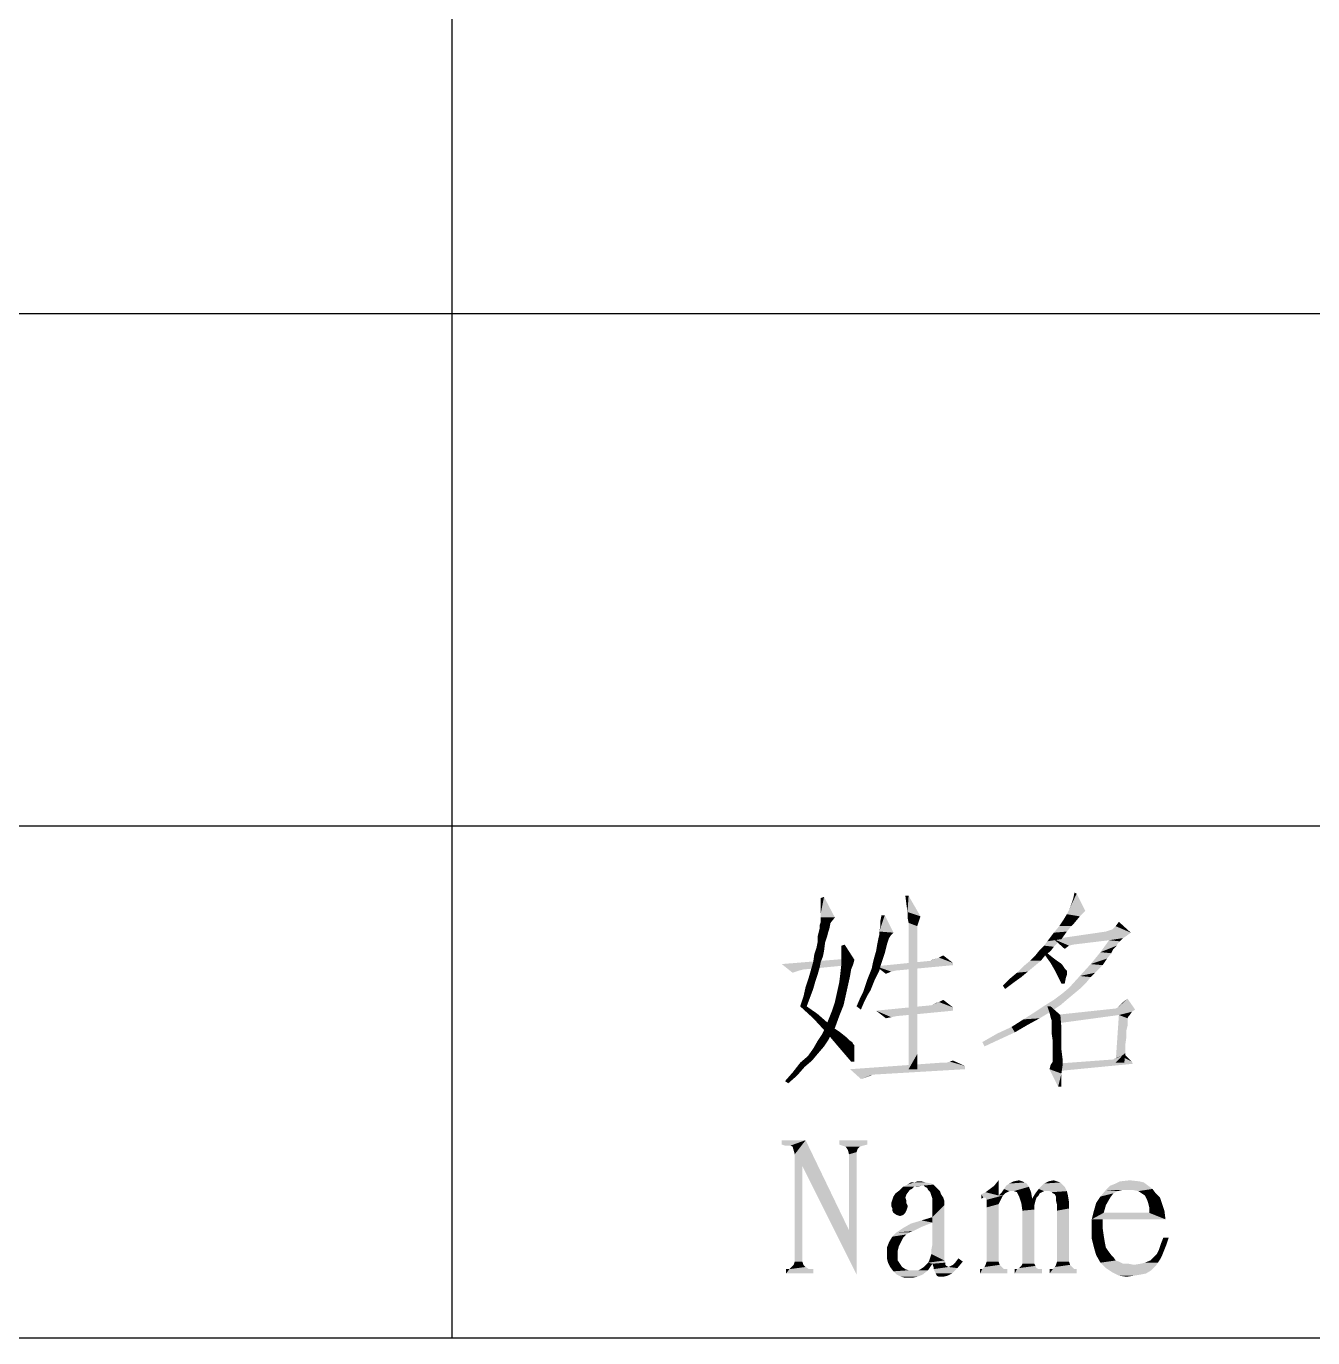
# Model space of a CAD drawing. Header units: millimetres. Extents: x 336 to 634, y 189 to 399.
# Drawn here: x 594.73 to 612.31, y 229.18 to 247.11 of the extents above; entities that cross this region are included whole.
import ezdxf

# ---------------------------------------------------------------- set-up
doc = ezdxf.new("R2010")
doc.units = ezdxf.units.MM

msp = doc.modelspace()

# ---------------------------------------------------------------- linework, layer by layer
at = {"color": 7, "linetype": 'Continuous'}
for p, q in [((600.54993, 229.17685), (600.54993, 255.17685)), ((448.54993, 243.17685), (628.54993, 243.17685)), ((448.54993, 236.17685), (628.54993, 236.17685)), ((448.54993, 229.17685), (628.54993, 229.17685))]:
    msp.add_line(p, q, dxfattribs=at)
for points in [[(606.78657, 235.21839), (606.75694, 235.09987), (606.74212, 235.21839)], [(606.77175, 234.99616), (606.75694, 235.09987), (606.78657, 235.21839)], [(606.77175, 234.99616), (606.78657, 235.21839), (606.94953, 234.93691)], [(608.97916, 235.02579), (609.00879, 235.09987), (609.08286, 235.24802)], [(608.97916, 235.02579), (609.08286, 235.24802), (609.20138, 235.01098)], [(609.00879, 235.09987), (609.03842, 235.18876), (609.08286, 235.24802)], [(609.08286, 235.24802), (609.03842, 235.18876), (609.05323, 235.26283)], [(605.58657, 235.11468), (605.58657, 235.18876), (605.63101, 235.20357)], [(605.58657, 235.04061), (605.58657, 235.11468), (605.63101, 235.20357)], [(605.58657, 234.98135), (605.58657, 235.04061), (605.63101, 235.20357)], [(605.58657, 234.93691), (605.58657, 234.98135), (605.63101, 235.20357)], [(605.58657, 234.92209), (605.58657, 234.93691), (605.63101, 235.20357)], [(605.58657, 234.92209), (605.63101, 235.20357), (605.77916, 234.92209)], [(605.7199, 234.84802), (605.57175, 234.81839), (605.58657, 234.86283)], [(605.77916, 234.92209), (605.58657, 234.89246), (605.58657, 234.92209)], [(605.58657, 234.86283), (605.58657, 234.89246), (605.77916, 234.92209)], [(605.58657, 234.86283), (605.77916, 234.92209), (605.7199, 234.84802)], [(606.38657, 234.7295), (606.40138, 234.80357), (606.46064, 234.95172)], [(606.38657, 234.7295), (606.46064, 234.95172), (606.57916, 234.71468)], [(606.46064, 234.95172), (606.40138, 234.87765), (606.4162, 234.95172)], [(606.40138, 234.80357), (606.40138, 234.87765), (606.46064, 234.95172)], [(606.94953, 234.93691), (606.77175, 234.92209), (606.77175, 234.99616)], [(606.77175, 234.92209), (606.94953, 234.93691), (606.93471, 234.89246)], [(606.93471, 234.89246), (606.78657, 234.84802), (606.77175, 234.92209)], [(606.78657, 234.84802), (606.93471, 234.89246), (606.9199, 234.84802)], [(609.05323, 234.84802), (608.84583, 234.80357), (608.90509, 234.89246)], [(609.12731, 234.93691), (608.90509, 234.89246), (608.94953, 234.96654)], [(608.90509, 234.89246), (609.12731, 234.93691), (609.05323, 234.84802)], [(609.20138, 235.01098), (608.94953, 234.96654), (608.97916, 235.02579)], [(608.94953, 234.96654), (609.20138, 235.01098), (609.12731, 234.93691)], [(609.6162, 234.80357), (609.66064, 234.86283), (609.8236, 234.71468)], [(605.67546, 234.67024), (605.54212, 234.65542), (605.55694, 234.71468)], [(605.70509, 234.77394), (605.69027, 234.7295), (605.55694, 234.71468)], [(605.70509, 234.77394), (605.55694, 234.71468), (605.57175, 234.77394)], [(605.55694, 234.71468), (605.69027, 234.7295), (605.67546, 234.67024)], [(605.57175, 234.77394), (605.57175, 234.81839), (605.7199, 234.84802)], [(605.57175, 234.77394), (605.7199, 234.84802), (605.70509, 234.77394)], [(606.54953, 234.68505), (606.5199, 234.64061), (606.37175, 234.6258)], [(606.54953, 234.68505), (606.37175, 234.6258), (606.38657, 234.68505)], [(606.57916, 234.71468), (606.38657, 234.68505), (606.38657, 234.7295)], [(606.38657, 234.68505), (606.57916, 234.71468), (606.54953, 234.68505)], [(606.78657, 234.84802), (606.9199, 234.84802), (606.90509, 234.80357)], [(606.90509, 234.80357), (606.78657, 232.84802), (606.78657, 234.84802)], [(606.90509, 234.80357), (606.90509, 234.77394), (606.78657, 232.84802)], [(606.90509, 234.77394), (606.90509, 234.75913), (606.78657, 232.84802)], [(606.90509, 234.75913), (606.90509, 234.7295), (606.78657, 232.84802)], [(606.90509, 234.7295), (606.90509, 234.68505), (606.78657, 232.84802)], [(606.90509, 234.68505), (606.90509, 234.6258), (606.78657, 232.84802)], [(608.87546, 234.6258), (608.68286, 234.59616), (608.77175, 234.71468)], [(609.00879, 234.80357), (608.94953, 234.7295), (608.77175, 234.71468)], [(609.00879, 234.80357), (608.77175, 234.71468), (608.84583, 234.80357)], [(609.8236, 234.71468), (608.77175, 234.6258), (609.48286, 234.7295)], [(608.77175, 234.71468), (608.94953, 234.7295), (608.87546, 234.6258)], [(609.8236, 234.71468), (609.76434, 234.67024), (608.77175, 234.6258)], [(608.84583, 234.80357), (609.05323, 234.84802), (609.00879, 234.80357)], [(609.8236, 234.71468), (609.48286, 234.7295), (609.52731, 234.74431)], [(609.8236, 234.71468), (609.52731, 234.74431), (609.57175, 234.75913)], [(609.8236, 234.71468), (609.57175, 234.75913), (609.6162, 234.80357)], [(605.63101, 234.46283), (605.49768, 234.41839), (605.52731, 234.50728)], [(605.64583, 234.58135), (605.52731, 234.50728), (605.54212, 234.58135)], [(605.52731, 234.50728), (605.64583, 234.58135), (605.63101, 234.46283)], [(605.54212, 234.58135), (605.54212, 234.65542), (605.67546, 234.67024)], [(605.54212, 234.58135), (605.67546, 234.67024), (605.64583, 234.58135)], [(605.86805, 234.40357), (605.86805, 234.53691), (605.91249, 234.55172)], [(605.86805, 234.40357), (605.91249, 234.55172), (606.04583, 234.34431)], [(606.49027, 234.55172), (606.47546, 234.49246), (606.34212, 234.46283)], [(606.49027, 234.55172), (606.34212, 234.46283), (606.35694, 234.55172)], [(606.50509, 234.59616), (606.35694, 234.55172), (606.37175, 234.6258)], [(606.35694, 234.55172), (606.50509, 234.59616), (606.49027, 234.55172)], [(606.37175, 234.6258), (606.5199, 234.64061), (606.50509, 234.59616)], [(606.90509, 234.6258), (606.90509, 234.55172), (606.78657, 232.84802)], [(606.90509, 234.55172), (606.90509, 234.47765), (606.78657, 232.84802)], [(608.77175, 234.52209), (608.57916, 234.47765), (608.63842, 234.53691)], [(608.57916, 234.47765), (608.77175, 234.52209), (608.72731, 234.46283)], [(608.63842, 234.53691), (608.68286, 234.59616), (608.87546, 234.6258)], [(608.63842, 234.53691), (608.87546, 234.6258), (608.77175, 234.52209)], [(609.76434, 234.67024), (609.7199, 234.64061), (608.77175, 234.6258)], [(609.52731, 234.61098), (608.77175, 234.6258), (609.7199, 234.64061)], [(608.77175, 234.6258), (609.52731, 234.61098), (609.03842, 234.55172)], [(608.77175, 234.6258), (609.03842, 234.55172), (608.97916, 234.53691)], [(608.97916, 234.53691), (608.9199, 234.49246), (608.77175, 234.6258)], [(609.67546, 234.59616), (609.40879, 234.44802), (609.52731, 234.61098)], [(609.67546, 234.59616), (609.64583, 234.56654), (609.40879, 234.44802)], [(609.64583, 234.56654), (609.63101, 234.53691), (609.40879, 234.44802)], [(609.63101, 234.53691), (609.58657, 234.49246), (609.40879, 234.44802)], [(609.52731, 234.61098), (609.7199, 234.64061), (609.67546, 234.59616)], [(605.05323, 234.28505), (605.95694, 234.35913), (605.95694, 234.27024)], [(605.6162, 234.38876), (605.48286, 234.31468), (605.49768, 234.41839)], [(605.48286, 234.31468), (605.6162, 234.38876), (605.58657, 234.31468)], [(605.49768, 234.41839), (605.63101, 234.46283), (605.6162, 234.38876)], [(606.04583, 234.34431), (605.86805, 234.28505), (605.86805, 234.40357)], [(605.86805, 234.28505), (606.04583, 234.34431), (606.03101, 234.28505)], [(606.43101, 234.34431), (606.29768, 234.29987), (606.31249, 234.35913)], [(606.29768, 234.29987), (606.43101, 234.34431), (606.40138, 234.25542)], [(606.46064, 234.4332), (606.31249, 234.35913), (606.34212, 234.46283)], [(606.31249, 234.35913), (606.46064, 234.4332), (606.43101, 234.34431)], [(606.34212, 234.46283), (606.47546, 234.49246), (606.46064, 234.4332)], [(607.39397, 234.29987), (606.34212, 234.25542), (607.08286, 234.3295)], [(606.90509, 234.47765), (606.90509, 234.37394), (606.78657, 232.84802)], [(606.90509, 234.37394), (606.90509, 234.25542), (606.78657, 232.84802)], [(607.08286, 234.3295), (607.15694, 234.35913), (607.20138, 234.37394)], [(607.39397, 234.29987), (607.08286, 234.3295), (607.20138, 234.37394)], [(607.08286, 234.3295), (607.11249, 234.34431), (607.15694, 234.35913)], [(607.20138, 234.37394), (607.26064, 234.40357), (607.39397, 234.29987)], [(608.59397, 234.3295), (608.35694, 234.25542), (608.44583, 234.3295)], [(608.35694, 234.25542), (608.59397, 234.3295), (608.50509, 234.25542)], [(608.65323, 234.40357), (608.44583, 234.3295), (608.5199, 234.40357)], [(608.44583, 234.3295), (608.65323, 234.40357), (608.59397, 234.3295)], [(608.72731, 234.46283), (608.5199, 234.40357), (608.57916, 234.47765)], [(608.5199, 234.40357), (608.72731, 234.46283), (608.65323, 234.40357)], [(608.65323, 234.40357), (608.68286, 234.4332), (608.75694, 234.37394)], [(608.75694, 234.37394), (608.72731, 234.29987), (608.65323, 234.40357)], [(608.75694, 234.37394), (608.8162, 234.3295), (608.72731, 234.29987)], [(608.72731, 234.29987), (608.8162, 234.3295), (608.86064, 234.29987)], [(609.55694, 234.4332), (609.27546, 234.28505), (609.40879, 234.44802)], [(609.55694, 234.4332), (609.49768, 234.35913), (609.27546, 234.28505)], [(609.49768, 234.35913), (609.46805, 234.31468), (609.27546, 234.28505)], [(609.40879, 234.44802), (609.58657, 234.49246), (609.55694, 234.4332)], [(605.05323, 234.28505), (605.95694, 234.27024), (605.34953, 234.21098)], [(605.05323, 234.28505), (605.34953, 234.21098), (605.29027, 234.19616)], [(605.29027, 234.19616), (605.20138, 234.16654), (605.05323, 234.28505)], [(605.54212, 234.13691), (605.4236, 234.10728), (605.45323, 234.21098)], [(605.58657, 234.31468), (605.57175, 234.24061), (605.45323, 234.21098)], [(605.58657, 234.31468), (605.45323, 234.21098), (605.48286, 234.31468)], [(605.45323, 234.21098), (605.57175, 234.24061), (605.54212, 234.13691)], [(605.98657, 234.12209), (605.83842, 234.0332), (605.85323, 234.15172)], [(606.03101, 234.28505), (606.00138, 234.21098), (605.85323, 234.15172)], [(606.03101, 234.28505), (605.85323, 234.15172), (605.86805, 234.28505)], [(605.85323, 234.15172), (606.00138, 234.21098), (605.98657, 234.12209)], [(606.35694, 234.13691), (606.2236, 234.07765), (606.25323, 234.15172)], [(606.38657, 234.19616), (606.25323, 234.15172), (606.28286, 234.22579)], [(606.25323, 234.15172), (606.38657, 234.19616), (606.35694, 234.13691)], [(606.40138, 234.25542), (606.28286, 234.22579), (606.29768, 234.29987)], [(606.28286, 234.22579), (606.40138, 234.25542), (606.38657, 234.19616)], [(607.39397, 234.29987), (607.39397, 234.27024), (606.34212, 234.25542)], [(606.34212, 234.25542), (607.39397, 234.27024), (606.60879, 234.19616)], [(606.34212, 234.25542), (606.60879, 234.19616), (606.54953, 234.18135)], [(606.54953, 234.18135), (606.47546, 234.15172), (606.34212, 234.25542)], [(606.90509, 234.25542), (606.90509, 234.13691), (606.78657, 232.84802)], [(608.32731, 234.10728), (608.17916, 234.09246), (608.26805, 234.16653)], [(608.50509, 234.25542), (608.4162, 234.18135), (608.26805, 234.16653)], [(608.50509, 234.25542), (608.26805, 234.16653), (608.35694, 234.25542)], [(608.26805, 234.16653), (608.4162, 234.18135), (608.32731, 234.10728)], [(608.86064, 234.29987), (608.78657, 234.19616), (608.72731, 234.29987)], [(608.86064, 234.29987), (608.89027, 234.27024), (608.78657, 234.19616)], [(608.89027, 234.27024), (608.9199, 234.2258), (608.78657, 234.19616)], [(608.78657, 234.19616), (608.9199, 234.2258), (608.94953, 234.19616)], [(608.94953, 234.19616), (608.83101, 234.10728), (608.78657, 234.19616)], [(608.94953, 234.19616), (608.94953, 234.18135), (608.83101, 234.10728)], [(608.94953, 234.18135), (608.94953, 234.13691), (608.83101, 234.10728)], [(609.43842, 234.27024), (609.12731, 234.12209), (609.27546, 234.28505)], [(609.43842, 234.27024), (609.39397, 234.2258), (609.12731, 234.12209)], [(609.39397, 234.2258), (609.33471, 234.16653), (609.12731, 234.12209)], [(609.12731, 234.12209), (609.33471, 234.16653), (609.27546, 234.10728)], [(609.27546, 234.28505), (609.46805, 234.31468), (609.43842, 234.27024)], [(605.48286, 233.94431), (605.34953, 233.84061), (605.37916, 233.97394)], [(605.51249, 234.04802), (605.37916, 233.97394), (605.4236, 234.10728)], [(605.37916, 233.97394), (605.51249, 234.04802), (605.48286, 233.94431)], [(605.4236, 234.10728), (605.54212, 234.13691), (605.51249, 234.04802)], [(605.95694, 233.98876), (605.80879, 233.89987), (605.83842, 234.0332)], [(605.80879, 233.89987), (605.95694, 233.98876), (605.92731, 233.85543)], [(605.83842, 234.0332), (605.98657, 234.12209), (605.95694, 233.98876)], [(606.26805, 233.9295), (606.16434, 233.89987), (606.19397, 233.98876)], [(606.32731, 234.07765), (606.29768, 234.00357), (606.19397, 233.98876)], [(606.32731, 234.07765), (606.19397, 233.98876), (606.2236, 234.07765)], [(606.19397, 233.98876), (606.29768, 234.00357), (606.26805, 233.9295)], [(606.2236, 234.07765), (606.35694, 234.13691), (606.32731, 234.07765)], [(606.90509, 234.13691), (606.90509, 233.98876), (606.78657, 232.84802)], [(606.90509, 233.98876), (606.90509, 233.82579), (606.78657, 232.84802)], [(608.2236, 234.0332), (608.07546, 233.98876), (608.17916, 234.09246)], [(608.07546, 233.98876), (608.2236, 234.0332), (608.10509, 233.94431)], [(608.17916, 234.09246), (608.32731, 234.10728), (608.2236, 234.0332)], [(608.83101, 234.10728), (608.94953, 234.13691), (608.93471, 234.09246)], [(608.93471, 234.09246), (608.87546, 234.01839), (608.83101, 234.10728)], [(608.87546, 234.01839), (608.93471, 234.09246), (608.9199, 234.01839)], [(609.27546, 234.10728), (608.97916, 233.95913), (609.12731, 234.12209)], [(609.27546, 234.10728), (609.2162, 234.0332), (608.97916, 233.95913)], [(608.97916, 233.95913), (609.2162, 234.0332), (609.14212, 233.95913)], [(605.43842, 233.82579), (605.30509, 233.70728), (605.34953, 233.84061)], [(605.30509, 233.70728), (605.43842, 233.82579), (605.39397, 233.70728)], [(605.34953, 233.84061), (605.48286, 233.94431), (605.43842, 233.82579)], [(605.92731, 233.85543), (605.77916, 233.76653), (605.80879, 233.89987)], [(605.77916, 233.76653), (605.92731, 233.85543), (605.89768, 233.72209)], [(606.17916, 233.76653), (606.07546, 233.70728), (606.1199, 233.81098)], [(606.2236, 233.85543), (606.1199, 233.81098), (606.16434, 233.89987)], [(606.1199, 233.81098), (606.2236, 233.85543), (606.17916, 233.76653)], [(606.16434, 233.89987), (606.26805, 233.9295), (606.2236, 233.85543)], [(606.90509, 233.82579), (606.90509, 233.66283), (606.78657, 232.84802)], [(607.20138, 233.76653), (607.26064, 233.79616), (607.39397, 233.69246)], [(608.65323, 233.72209), (608.77175, 233.79616), (608.96434, 233.81098)], [(608.65323, 233.72209), (608.96434, 233.81098), (608.86064, 233.72209)], [(609.05323, 233.88505), (608.96434, 233.81098), (608.77175, 233.79616)], [(609.05323, 233.88505), (608.77175, 233.79616), (608.89027, 233.88505)], [(609.14212, 233.95913), (608.89027, 233.88505), (608.97916, 233.95913)], [(608.89027, 233.88505), (609.14212, 233.95913), (609.05323, 233.88505)], [(609.64583, 233.69246), (609.67546, 233.72209), (609.77916, 233.81098)], [(609.64583, 233.69246), (609.77916, 233.81098), (609.88286, 233.66283)], [(609.67546, 233.72209), (609.7199, 233.76654), (609.77916, 233.81098)], [(605.39397, 233.70728), (605.48286, 233.54431), (605.30509, 233.70728)], [(605.39397, 233.70728), (605.54212, 233.60357), (605.48286, 233.54431)], [(605.83842, 233.57394), (605.67546, 233.48505), (605.73471, 233.6332)], [(605.89768, 233.72209), (605.73471, 233.6332), (605.77916, 233.76653)], [(605.73471, 233.6332), (605.89768, 233.72209), (605.83842, 233.57394)], [(606.07546, 233.70728), (606.17916, 233.76653), (606.13471, 233.66283)], [(607.39397, 233.69246), (606.34212, 233.64802), (607.09768, 233.72209)], [(606.34212, 233.64802), (607.39397, 233.69246), (607.39397, 233.64802)], [(606.34212, 233.64802), (607.39397, 233.64802), (606.6236, 233.57394)], [(606.34212, 233.64802), (606.6236, 233.57394), (606.54953, 233.55913)], [(606.54953, 233.55913), (606.47546, 233.54431), (606.34212, 233.64802)], [(606.90509, 233.66283), (606.90509, 233.47024), (606.78657, 232.84802)], [(607.09768, 233.72209), (607.12731, 233.73691), (607.20138, 233.76653)], [(607.39397, 233.69246), (607.09768, 233.72209), (607.20138, 233.76653)], [(607.12731, 233.73691), (607.15694, 233.75172), (607.20138, 233.76653)], [(608.72731, 233.6332), (608.57916, 233.54431), (608.35694, 233.5295)], [(608.72731, 233.6332), (608.35694, 233.5295), (608.5199, 233.6332)], [(608.86064, 233.72209), (608.5199, 233.6332), (608.65323, 233.72209)], [(608.5199, 233.6332), (608.86064, 233.72209), (608.72731, 233.6332)], [(608.72731, 233.70728), (608.71249, 233.61839), (608.68286, 233.70728)], [(608.71249, 233.61839), (608.72731, 233.70728), (608.86064, 233.58876)], [(608.86064, 233.58876), (608.72731, 233.55913), (608.71249, 233.61839)], [(609.88286, 233.66283), (608.78657, 233.58876), (609.6162, 233.67765)], [(609.88286, 233.66283), (609.83842, 233.6332), (608.78657, 233.58876)], [(609.66064, 233.58876), (608.78657, 233.58876), (609.83842, 233.6332)], [(609.88286, 233.66283), (609.6162, 233.67765), (609.64583, 233.69246)], [(609.66064, 233.58876), (609.83842, 233.6332), (609.80879, 233.58876)], [(605.48286, 233.54431), (605.54212, 233.60357), (605.66064, 233.49987)], [(605.66064, 233.49987), (605.66064, 233.35172), (605.48286, 233.54431)], [(605.64583, 233.41098), (605.67546, 233.48505), (605.83842, 233.57394)], [(605.64583, 233.41098), (605.83842, 233.57394), (605.77916, 233.41098)], [(605.66064, 233.49987), (605.76434, 233.41098), (605.66064, 233.35172)], [(606.90509, 233.47024), (606.90509, 233.27765), (606.78657, 232.84802)], [(608.23842, 233.35172), (608.00138, 233.33691), (608.19397, 233.42579)], [(608.4162, 233.45542), (608.19397, 233.42579), (608.35694, 233.5295)], [(608.19397, 233.42579), (608.4162, 233.45542), (608.23842, 233.35172)], [(608.35694, 233.5295), (608.57916, 233.54431), (608.4162, 233.45542)], [(608.74212, 233.51468), (608.72731, 233.55913), (608.86064, 233.58876)], [(608.74212, 233.48505), (608.74212, 233.51468), (608.86064, 233.58876)], [(608.74212, 233.47024), (608.74212, 233.48505), (608.86064, 233.58876)], [(608.74212, 233.41098), (608.74212, 233.47024), (608.86064, 233.58876)], [(608.74212, 233.41098), (608.86064, 233.58876), (608.87546, 233.41098)], [(609.66064, 233.58876), (608.78657, 233.47024), (608.78657, 233.58876)], [(609.77916, 233.54431), (609.6162, 232.93691), (609.66064, 233.58876)], [(609.77916, 233.54431), (609.77916, 233.5295), (609.6162, 232.93691)], [(609.77916, 233.5295), (609.77916, 233.48505), (609.6162, 232.93691)], [(609.77916, 233.48505), (609.77916, 233.44061), (609.6162, 232.93691)], [(609.77916, 233.44061), (609.76434, 233.38135), (609.6162, 232.93691)], [(609.66064, 233.58876), (609.80879, 233.58876), (609.79397, 233.57394)], [(609.66064, 233.58876), (609.79397, 233.57394), (609.77916, 233.54431)], [(605.69027, 233.24802), (605.54212, 233.2332), (605.60138, 233.32209)], [(605.54212, 233.2332), (605.69027, 233.24802), (605.63101, 233.15913)], [(605.77916, 233.41098), (605.73471, 233.33691), (605.60138, 233.32209)], [(605.77916, 233.41098), (605.60138, 233.32209), (605.64583, 233.41098)], [(605.60138, 233.32209), (605.73471, 233.33691), (605.69027, 233.24802)], [(605.66064, 233.35172), (605.76434, 233.41098), (605.85323, 233.35172)], [(605.85323, 233.35172), (605.8236, 233.15913), (605.66064, 233.35172)], [(605.85323, 233.35172), (605.92731, 233.29246), (605.8236, 233.15913)], [(605.92731, 233.29246), (605.97175, 233.24802), (605.8236, 233.15913)], [(605.97175, 233.24802), (606.0162, 233.21839), (605.8236, 233.15913)], [(606.90509, 233.27765), (606.90509, 233.05542), (606.78657, 232.84802)], [(608.04583, 233.26283), (607.79397, 233.21839), (608.00138, 233.33691)], [(607.79397, 233.21839), (608.04583, 233.26283), (607.8236, 233.15913)], [(608.00138, 233.33691), (608.23842, 233.35172), (608.04583, 233.26283)], [(608.87546, 233.41098), (608.74212, 233.33691), (608.74212, 233.41098)], [(608.74212, 233.33691), (608.87546, 233.41098), (608.87546, 233.26283)], [(608.87546, 233.26283), (608.75694, 233.2332), (608.74212, 233.33691)], [(608.75694, 233.1295), (608.75694, 233.2332), (608.87546, 233.26283)], [(608.75694, 233.1295), (608.87546, 233.26283), (608.87546, 233.11468)], [(609.76434, 233.38135), (609.76434, 233.29246), (609.6162, 232.93691)], [(609.76434, 233.29246), (609.74953, 233.18876), (609.6162, 232.93691)], [(605.54212, 233.05542), (605.40879, 233.02579), (605.48286, 233.1295)], [(605.63101, 233.15913), (605.48286, 233.1295), (605.54212, 233.2332)], [(605.48286, 233.1295), (605.63101, 233.15913), (605.54212, 233.05542)], [(606.0162, 233.21839), (606.03101, 233.18876), (605.8236, 233.15913)], [(606.03101, 233.18876), (606.04583, 233.17394), (605.8236, 233.15913)], [(605.8236, 233.15913), (606.04583, 233.17394), (606.04583, 233.11468)], [(606.04583, 233.11468), (606.00138, 232.95172), (605.8236, 233.15913)], [(606.04583, 233.11468), (606.04583, 233.04061), (606.00138, 232.95172)], [(608.87546, 233.11468), (608.75694, 233.05542), (608.75694, 233.1295)], [(608.75694, 233.05542), (608.87546, 233.11468), (608.89027, 232.99616)], [(609.74953, 233.18876), (609.74953, 233.07024), (609.6162, 232.93691)], [(609.6162, 232.93691), (609.74953, 233.07024), (609.73471, 232.93691)], [(605.36434, 232.87765), (605.20138, 232.80357), (605.30509, 232.93691)], [(605.46805, 232.96654), (605.30509, 232.93691), (605.40879, 233.02579)], [(605.30509, 232.93691), (605.46805, 232.96654), (605.36434, 232.87765)], [(605.40879, 233.02579), (605.54212, 233.05542), (605.46805, 232.96654)], [(607.30509, 232.93691), (607.55694, 232.89246), (605.98657, 232.84802)], [(607.27546, 232.93691), (607.30509, 232.93691), (605.98657, 232.84802)], [(607.27546, 232.93691), (605.98657, 232.84802), (607.23101, 232.93691)], [(605.98657, 232.84802), (607.55694, 232.89246), (607.55694, 232.84802)], [(606.00138, 232.95172), (606.04583, 233.04061), (606.04583, 232.95172)], [(606.78657, 232.84802), (606.90509, 233.05542), (606.90509, 232.84802)], [(607.55694, 232.89246), (607.30509, 232.93691), (607.34953, 232.95172)], [(607.34953, 232.95172), (607.39397, 232.96654), (607.55694, 232.89246)], [(608.89027, 232.89246), (608.71249, 232.84802), (608.72731, 232.90728)], [(608.71249, 232.84802), (608.89027, 232.89246), (608.87546, 232.78876)], [(608.72731, 232.90728), (608.75694, 232.95172), (608.89027, 232.99616)], [(608.72731, 232.90728), (608.89027, 232.99616), (608.89027, 232.89246)], [(608.89027, 232.99616), (608.75694, 232.98135), (608.75694, 233.05542)], [(608.75694, 232.95172), (608.75694, 232.98135), (608.89027, 232.99616)], [(609.83842, 232.95172), (608.78657, 232.92209), (609.58657, 232.98135)], [(608.78657, 232.92209), (609.83842, 232.95172), (609.85323, 232.92209)], [(609.85323, 232.92209), (608.78657, 232.81839), (608.78657, 232.92209)], [(609.58657, 232.98135), (609.6162, 232.99616), (609.69027, 233.02579)], [(609.83842, 232.95172), (609.58657, 232.98135), (609.69027, 233.02579)], [(609.6162, 232.99616), (609.64583, 233.01098), (609.69027, 233.02579)], [(609.69027, 233.02579), (609.73471, 233.05542), (609.83842, 232.95172)], [(605.26064, 232.75913), (605.09768, 232.68505), (605.20138, 232.80357)], [(605.09768, 232.68505), (605.26064, 232.75913), (605.14212, 232.65542)], [(605.20138, 232.80357), (605.36434, 232.87765), (605.26064, 232.75913)], [(605.98657, 232.84802), (607.55694, 232.84802), (606.29768, 232.77394)], [(606.29768, 232.77394), (606.13471, 232.71468), (605.98657, 232.84802)], [(606.29768, 232.77394), (606.26805, 232.75913), (606.13471, 232.71468)], [(606.26805, 232.75913), (606.17916, 232.7295), (606.13471, 232.71468)], [(606.26805, 232.75913), (606.2236, 232.74431), (606.17916, 232.7295)], [(608.87546, 232.78876), (608.83101, 232.61098), (608.71249, 232.84802)], [(608.87546, 232.78876), (608.87546, 232.69987), (608.83101, 232.61098)], [(608.83101, 232.61098), (608.87546, 232.69987), (608.87546, 232.61098)], [(605.37916, 231.87765), (605.05323, 231.81839), (605.05323, 231.87765)], [(605.09768, 231.80357), (605.05323, 231.81839), (605.37916, 231.87765)], [(605.14212, 231.80357), (605.09768, 231.80357), (605.37916, 231.87765)], [(605.17175, 231.80357), (605.14212, 231.80357), (605.37916, 231.87765)], [(605.20138, 231.78876), (605.17175, 231.80357), (605.37916, 231.87765)], [(605.23101, 231.68505), (605.20138, 231.78876), (605.37916, 231.87765)], [(605.33471, 231.52209), (605.23101, 231.68505), (605.37916, 231.87765)], [(605.33471, 231.52209), (605.37916, 231.87765), (605.97175, 230.64802)], [(606.2236, 231.87765), (605.83842, 231.81839), (605.83842, 231.87765)], [(605.83842, 231.81839), (606.2236, 231.87765), (606.2236, 231.81839)], [(606.2236, 231.81839), (605.88286, 231.80357), (605.83842, 231.81839)], [(605.88286, 231.80357), (606.2236, 231.81839), (606.16434, 231.80357)], [(605.33471, 231.52209), (605.23101, 230.21839), (605.23101, 231.68505)], [(606.16434, 231.80357), (605.92731, 231.78876), (605.88286, 231.80357)], [(605.92731, 231.78876), (606.16434, 231.80357), (606.1199, 231.78876)], [(606.1199, 231.78876), (605.95694, 231.74431), (605.92731, 231.78876)], [(606.1199, 231.78876), (606.09027, 231.75913), (605.95694, 231.74431)], [(605.95694, 231.74431), (606.09027, 231.75913), (606.07546, 231.71468)], [(606.07546, 231.71468), (605.97175, 231.68505), (605.95694, 231.74431)], [(605.97175, 230.64802), (605.97175, 231.68505), (606.07546, 231.71468)], [(605.97175, 230.64802), (606.07546, 231.71468), (606.07546, 230.04061)], [(605.23101, 230.21839), (605.33471, 231.52209), (605.33471, 230.21839)], [(605.97175, 230.64802), (606.07546, 230.04061), (605.33471, 231.52209)], [(607.0236, 231.29987), (607.09768, 231.28505), (606.77175, 231.27024)], [(606.86064, 231.29987), (607.0236, 231.29987), (606.77175, 231.27024)], [(606.86064, 231.29987), (606.77175, 231.27024), (606.8162, 231.29987)], [(606.77175, 231.27024), (607.09768, 231.28505), (607.12731, 231.27024)], [(606.96434, 231.31468), (606.86064, 231.29987), (606.90509, 231.31468)], [(606.86064, 231.29987), (606.96434, 231.31468), (607.0236, 231.29987)], [(607.95694, 231.25542), (608.0162, 231.3295), (608.0162, 231.12209)], [(608.40138, 231.28505), (608.1199, 231.25542), (608.16434, 231.28505)], [(608.1199, 231.25542), (608.40138, 231.28505), (608.43101, 231.24061)], [(608.34212, 231.31468), (608.37175, 231.29987), (608.16434, 231.28505)], [(608.34212, 231.31468), (608.16434, 231.28505), (608.2236, 231.31468)], [(608.16434, 231.28505), (608.37175, 231.29987), (608.40138, 231.28505)], [(608.2236, 231.31468), (608.29768, 231.3295), (608.34212, 231.31468)], [(608.89027, 231.27024), (608.60879, 231.25542), (608.63842, 231.28505)], [(608.8162, 231.31468), (608.86064, 231.29987), (608.63842, 231.28505)], [(608.8162, 231.31468), (608.63842, 231.28505), (608.69768, 231.31468)], [(608.63842, 231.28505), (608.86064, 231.29987), (608.89027, 231.27024)], [(608.69768, 231.31468), (608.77175, 231.3295), (608.8162, 231.31468)], [(609.54212, 231.25542), (609.6162, 231.28505), (610.00138, 231.29987)], [(609.54212, 231.25542), (610.00138, 231.29987), (610.06064, 231.25542)], [(609.94212, 231.31468), (610.00138, 231.29987), (609.6162, 231.28505)], [(609.94212, 231.31468), (609.6162, 231.28505), (609.67546, 231.31468)], [(609.67546, 231.31468), (609.80879, 231.3295), (609.94212, 231.31468)], [(606.74212, 231.09246), (606.56434, 231.06283), (606.57916, 231.10728)], [(606.75694, 231.13691), (606.57916, 231.10728), (606.60879, 231.15172)], [(606.57916, 231.10728), (606.75694, 231.13691), (606.74212, 231.09246)], [(606.80138, 231.19616), (606.60879, 231.15172), (606.66805, 231.19616)], [(606.60879, 231.15172), (606.80138, 231.19616), (606.75694, 231.13691)], [(606.86064, 231.24061), (606.83101, 231.21098), (606.66805, 231.19616)], [(606.86064, 231.24061), (606.66805, 231.19616), (606.71249, 231.24061)], [(606.66805, 231.19616), (606.83101, 231.21098), (606.80138, 231.19616)], [(607.12731, 231.27024), (606.96434, 231.25542), (606.71249, 231.24061)], [(607.12731, 231.27024), (606.71249, 231.24061), (606.77175, 231.27024)], [(606.86064, 231.24061), (606.71249, 231.24061), (606.96434, 231.25542)], [(606.86064, 231.24061), (606.96434, 231.25542), (606.90509, 231.24061)], [(606.99397, 231.25542), (606.96434, 231.25542), (607.12731, 231.27024)], [(607.00879, 231.24061), (606.99397, 231.25542), (607.12731, 231.27024)], [(607.00879, 231.24061), (607.12731, 231.27024), (607.15694, 231.24061)], [(607.15694, 231.24061), (607.03842, 231.22579), (607.00879, 231.24061)], [(607.03842, 231.22579), (607.15694, 231.24061), (607.18657, 231.21098)], [(607.18657, 231.21098), (607.05323, 231.19616), (607.03842, 231.22579)], [(607.05323, 231.19616), (607.18657, 231.21098), (607.2162, 231.18135)], [(607.2162, 231.18135), (607.08286, 231.16654), (607.05323, 231.19616)], [(607.08286, 231.16654), (607.2162, 231.18135), (607.23101, 231.13691)], [(607.23101, 231.13691), (607.09768, 231.12209), (607.08286, 231.16654)], [(607.09768, 231.12209), (607.23101, 231.13691), (607.26064, 231.09246)], [(607.26064, 231.09246), (607.11249, 231.07765), (607.09768, 231.12209)], [(608.0162, 231.12209), (607.77916, 231.1369), (607.83842, 231.16653)], [(607.77916, 231.1369), (608.0162, 231.12209), (607.80879, 231.09246)], [(607.80879, 231.09246), (607.77916, 231.07765), (607.77916, 231.1369)], [(608.0162, 231.12209), (608.07546, 231.12209), (607.80879, 231.09246)], [(607.83842, 231.09246), (607.80879, 231.09246), (608.07546, 231.12209)], [(608.0162, 231.12209), (607.83842, 231.16653), (607.89768, 231.21098)], [(607.85323, 231.06283), (607.83842, 231.09246), (608.07546, 231.12209)], [(607.85323, 231.06283), (608.07546, 231.12209), (608.04583, 231.06283)], [(608.0162, 231.12209), (607.89768, 231.21098), (607.95694, 231.25542)], [(608.13471, 231.16653), (608.10509, 231.15172), (608.0162, 231.12209)], [(608.13471, 231.16653), (608.0162, 231.12209), (608.06064, 231.16653)], [(608.0162, 231.12209), (608.10509, 231.15172), (608.07546, 231.12209)], [(608.16434, 231.18135), (608.06064, 231.16653), (608.09027, 231.21098)], [(608.06064, 231.16653), (608.16434, 231.18135), (608.13471, 231.16653)], [(608.43101, 231.24061), (608.09027, 231.21098), (608.1199, 231.25542)], [(608.16434, 231.18135), (608.09027, 231.21098), (608.43101, 231.24061)], [(608.19397, 231.18135), (608.16434, 231.18135), (608.43101, 231.24061)], [(608.2236, 231.18135), (608.19397, 231.18135), (608.43101, 231.24061)], [(608.26805, 231.16653), (608.2236, 231.18135), (608.43101, 231.24061)], [(608.26805, 231.16653), (608.43101, 231.24061), (608.46064, 231.16653)], [(608.46064, 231.16653), (608.28286, 231.1369), (608.26805, 231.16653)], [(608.29768, 231.10728), (608.28286, 231.1369), (608.46064, 231.16653)], [(608.29768, 231.10728), (608.46064, 231.16653), (608.47546, 231.07765)], [(608.47546, 231.07765), (608.32731, 231.01839), (608.29768, 231.10728)], [(608.57916, 231.15172), (608.56434, 231.12209), (608.47546, 231.07765)], [(608.57916, 231.15172), (608.47546, 231.07765), (608.5199, 231.15172)], [(608.56434, 231.12209), (608.53471, 231.09246), (608.47546, 231.07765)], [(608.63842, 231.18135), (608.5199, 231.15172), (608.56434, 231.21098)], [(608.63842, 231.18135), (608.60879, 231.16653), (608.5199, 231.15172)], [(608.5199, 231.15172), (608.60879, 231.16653), (608.57916, 231.15172)], [(608.9199, 231.24061), (608.56434, 231.21098), (608.60879, 231.25542)], [(608.63842, 231.18135), (608.56434, 231.21098), (608.9199, 231.24061)], [(608.60879, 231.25542), (608.89027, 231.27024), (608.9199, 231.24061)], [(608.66805, 231.18135), (608.63842, 231.18135), (608.9199, 231.24061)], [(608.71249, 231.18135), (608.66805, 231.18135), (608.9199, 231.24061)], [(608.71249, 231.18135), (608.9199, 231.24061), (608.94953, 231.18135)], [(608.94953, 231.18135), (608.74212, 231.16653), (608.71249, 231.18135)], [(608.75694, 231.15172), (608.74212, 231.16653), (608.94953, 231.18135)], [(608.78657, 231.1369), (608.75694, 231.15172), (608.94953, 231.18135)], [(608.78657, 231.1369), (608.94953, 231.18135), (608.96434, 231.12209)], [(608.96434, 231.12209), (608.80138, 231.10728), (608.78657, 231.1369)], [(608.80138, 231.04802), (608.80138, 231.10728), (608.96434, 231.12209)], [(608.80138, 231.04802), (608.96434, 231.12209), (608.97916, 231.0332)], [(609.54212, 231.09246), (609.34953, 231.01839), (609.40879, 231.10728)], [(609.64583, 231.18135), (609.40879, 231.10728), (609.48286, 231.19616)], [(609.64583, 231.18135), (609.58657, 231.15172), (609.40879, 231.10728)], [(609.40879, 231.10728), (609.58657, 231.15172), (609.54212, 231.09246)], [(610.06064, 231.25542), (610.1199, 231.21098), (609.48286, 231.19616)], [(610.06064, 231.25542), (609.48286, 231.19616), (609.54212, 231.25542)], [(609.70509, 231.19616), (609.48286, 231.19616), (610.1199, 231.21098)], [(609.48286, 231.19616), (609.70509, 231.19616), (609.64583, 231.18135)], [(609.77916, 231.19616), (609.70509, 231.19616), (610.1199, 231.21098)], [(609.85323, 231.19616), (609.77916, 231.19616), (610.1199, 231.21098)], [(609.92731, 231.18135), (609.85323, 231.19616), (610.1199, 231.21098)], [(609.97175, 231.15172), (609.92731, 231.18135), (610.1199, 231.21098)], [(609.97175, 231.15172), (610.1199, 231.21098), (610.16434, 231.15172)], [(610.16434, 231.15172), (610.0162, 231.12209), (609.97175, 231.15172)], [(610.0162, 231.12209), (610.16434, 231.15172), (610.2236, 231.09246)], [(610.2236, 231.09246), (610.04583, 231.06283), (610.0162, 231.12209)], [(606.75694, 231.04802), (606.54953, 231.01839), (606.56434, 231.06283)], [(606.54953, 231.01839), (606.75694, 231.04802), (606.75694, 231.01839)], [(606.75694, 231.01839), (606.77175, 230.98876), (606.54953, 230.97394)], [(606.75694, 231.01839), (606.54953, 230.97394), (606.54953, 231.01839)], [(606.54953, 230.97394), (606.77175, 230.98876), (606.77175, 230.95913)], [(606.77175, 230.95913), (606.56434, 230.94431), (606.54953, 230.97394)], [(606.56434, 231.06283), (606.74212, 231.09246), (606.75694, 231.04802)], [(606.56434, 230.91468), (606.56434, 230.94431), (606.77175, 230.95913)], [(606.56434, 230.91468), (606.77175, 230.95913), (606.75694, 230.91468)], [(606.75694, 230.91468), (606.57916, 230.88505), (606.56434, 230.91468)], [(606.57916, 230.88505), (606.75694, 230.91468), (606.74212, 230.88505)], [(607.09768, 230.38135), (607.11249, 230.45542), (607.27546, 230.98876)], [(607.09768, 230.32209), (607.09768, 230.38135), (607.27546, 230.98876)], [(607.09768, 230.32209), (607.27546, 230.98876), (607.27546, 230.2332)], [(607.11249, 231.07765), (607.26064, 231.09246), (607.27546, 231.04802)], [(607.27546, 231.04802), (607.11249, 231.01839), (607.11249, 231.07765)], [(607.11249, 231.01839), (607.27546, 231.04802), (607.27546, 230.98876)], [(607.27546, 230.98876), (607.11249, 230.82579), (607.11249, 231.01839)], [(607.11249, 230.75172), (607.11249, 230.82579), (607.27546, 230.98876)], [(607.11249, 230.6332), (607.11249, 230.75172), (607.27546, 230.98876)], [(607.11249, 230.54431), (607.11249, 230.6332), (607.27546, 230.98876)], [(607.11249, 230.45542), (607.11249, 230.54431), (607.27546, 230.98876)], [(608.04583, 231.06283), (607.85323, 231.01839), (607.85323, 231.06283)], [(607.85323, 231.01839), (608.04583, 231.06283), (608.0162, 231.00357)], [(608.0162, 231.00357), (607.85323, 230.95913), (607.85323, 231.01839)], [(607.85323, 230.21839), (607.85323, 230.95913), (608.0162, 231.00357)], [(607.85323, 230.21839), (608.0162, 231.00357), (608.0162, 230.21839)], [(608.47546, 231.07765), (608.5199, 231.04802), (608.32731, 231.01839)], [(608.32731, 231.01839), (608.5199, 231.04802), (608.50509, 230.98876)], [(608.50509, 230.98876), (608.34212, 230.91468), (608.32731, 231.01839)], [(608.50509, 230.98876), (608.50509, 230.9295), (608.34212, 230.91468)], [(608.34212, 230.18876), (608.34212, 230.91468), (608.50509, 230.9295)], [(608.34212, 230.18876), (608.50509, 230.9295), (608.50509, 230.18876)], [(608.47546, 231.07765), (608.53471, 231.09246), (608.5199, 231.04802)], [(608.97916, 231.0332), (608.8162, 230.98876), (608.80138, 231.04802)], [(608.8162, 230.98876), (608.97916, 231.0332), (608.97916, 230.94431)], [(608.97916, 230.94431), (608.8162, 230.91468), (608.8162, 230.98876)], [(608.8162, 230.21839), (608.8162, 230.91468), (608.97916, 230.94431)], [(608.8162, 230.21839), (608.97916, 230.94431), (608.97916, 230.21839)], [(609.45323, 230.88505), (609.29027, 230.79616), (609.3199, 230.91468)], [(609.48286, 230.98876), (609.3199, 230.91468), (609.34953, 231.01839)], [(609.3199, 230.91468), (609.48286, 230.98876), (609.45323, 230.88505)], [(609.34953, 231.01839), (609.54212, 231.09246), (609.48286, 230.98876)], [(610.06064, 231.01839), (610.04583, 231.06283), (610.2236, 231.09246)], [(610.06064, 231.01839), (610.2236, 231.09246), (610.25323, 231.00357)], [(610.25323, 231.00357), (610.07546, 230.95913), (610.06064, 231.01839)], [(610.07546, 230.95913), (610.25323, 231.00357), (610.28286, 230.91468)], [(610.28286, 230.91468), (610.07546, 230.88505), (610.07546, 230.95913)], [(610.07546, 230.88505), (610.28286, 230.91468), (610.29768, 230.79616)], [(606.74212, 230.88505), (606.6236, 230.85542), (606.57916, 230.88505)], [(606.6236, 230.85542), (606.74212, 230.88505), (606.71249, 230.85542)], [(606.71249, 230.85542), (606.66805, 230.84061), (606.6236, 230.85542)], [(607.03842, 230.72209), (606.71249, 230.67765), (606.8162, 230.73691)], [(607.11249, 230.75172), (606.8162, 230.73691), (606.96434, 230.78135)], [(606.8162, 230.73691), (607.11249, 230.75172), (607.03842, 230.72209)], [(607.11249, 230.75172), (606.96434, 230.78135), (607.11249, 230.82579)], [(609.45323, 230.88505), (610.07546, 230.88505), (609.29027, 230.79616)], [(609.43842, 230.79616), (609.29027, 230.79616), (610.07546, 230.88505)], [(609.43842, 230.79616), (609.43842, 230.67765), (609.29027, 230.66283)], [(609.43842, 230.79616), (609.29027, 230.66283), (609.29027, 230.79616)], [(610.29768, 230.79616), (609.43842, 230.79616), (610.07546, 230.88505)], [(606.72731, 230.55913), (606.71249, 230.54431), (606.5199, 230.48505)], [(606.72731, 230.55913), (606.5199, 230.48505), (606.56434, 230.55913)], [(606.80138, 230.61839), (606.75694, 230.58876), (606.56434, 230.55913)], [(606.80138, 230.61839), (606.56434, 230.55913), (606.6236, 230.61839)], [(606.56434, 230.55913), (606.75694, 230.58876), (606.72731, 230.55913)], [(606.90509, 230.66283), (606.6236, 230.61839), (606.71249, 230.67765)], [(606.90509, 230.66283), (606.84583, 230.6332), (606.6236, 230.61839)], [(606.6236, 230.61839), (606.84583, 230.6332), (606.80138, 230.61839)], [(607.03842, 230.72209), (606.96434, 230.69246), (606.71249, 230.67765)], [(606.71249, 230.67765), (606.96434, 230.69246), (606.90509, 230.66283)], [(609.29027, 230.66283), (609.43842, 230.67765), (609.45323, 230.57394)], [(609.45323, 230.57394), (609.29027, 230.5295), (609.29027, 230.66283)], [(609.29027, 230.5295), (609.45323, 230.57394), (609.46805, 230.48505)], [(606.68286, 230.48505), (606.65323, 230.42579), (606.49027, 230.41098)], [(606.68286, 230.48505), (606.49027, 230.41098), (606.5199, 230.48505)], [(606.49027, 230.41098), (606.65323, 230.42579), (606.63842, 230.36654)], [(606.63842, 230.36654), (606.49027, 230.33691), (606.49027, 230.41098)], [(606.5199, 230.48505), (606.71249, 230.54431), (606.68286, 230.48505)], [(609.46805, 230.48505), (609.3199, 230.41098), (609.29027, 230.5295)], [(609.3199, 230.41098), (609.46805, 230.48505), (609.48286, 230.41098)], [(609.48286, 230.41098), (609.34953, 230.30728), (609.3199, 230.41098)], [(609.48286, 230.41098), (609.51249, 230.36654), (609.34953, 230.30728)], [(610.28286, 230.38135), (610.17916, 230.32209), (610.20879, 230.38135)], [(610.17916, 230.32209), (610.28286, 230.38135), (610.25323, 230.30728)], [(610.31249, 230.45542), (610.20879, 230.38135), (610.23842, 230.47024)], [(610.20879, 230.38135), (610.31249, 230.45542), (610.28286, 230.38135)], [(610.34212, 230.54431), (610.23842, 230.47024), (610.26805, 230.54431)], [(610.23842, 230.47024), (610.34212, 230.54431), (610.31249, 230.45542)], [(605.33471, 230.21839), (605.2162, 230.17394), (605.23101, 230.21839)], [(605.2162, 230.17394), (605.33471, 230.21839), (605.34953, 230.17394)], [(606.49027, 230.33691), (606.63842, 230.36654), (606.63842, 230.29246)], [(606.63842, 230.29246), (606.49027, 230.26283), (606.49027, 230.33691)], [(606.49027, 230.26283), (606.63842, 230.29246), (606.63842, 230.2332)], [(606.63842, 230.2332), (606.50509, 230.20357), (606.49027, 230.26283)], [(606.50509, 230.20357), (606.63842, 230.2332), (606.66805, 230.18876)], [(606.66805, 230.18876), (606.53471, 230.14431), (606.50509, 230.20357)], [(607.11249, 230.18876), (607.0236, 230.17394), (607.05323, 230.20357)], [(607.27546, 230.2332), (607.05323, 230.20357), (607.06805, 230.2332)], [(607.05323, 230.20357), (607.27546, 230.2332), (607.29027, 230.20357)], [(607.05323, 230.20357), (607.29027, 230.20357), (607.11249, 230.18876)], [(607.06805, 230.2332), (607.08286, 230.27765), (607.09768, 230.32209)], [(607.27546, 230.2332), (607.06805, 230.2332), (607.09768, 230.32209)], [(607.11249, 230.18876), (607.29027, 230.20357), (607.29027, 230.17394)], [(607.33471, 230.14431), (607.36434, 230.15913), (607.52731, 230.21839)], [(607.33471, 230.14431), (607.52731, 230.21839), (607.45323, 230.1295)], [(607.36434, 230.15913), (607.39397, 230.17394), (607.52731, 230.21839)], [(607.39397, 230.17394), (607.4236, 230.20357), (607.52731, 230.21839)], [(607.52731, 230.21839), (607.4236, 230.20357), (607.46805, 230.26283)], [(608.0162, 230.21839), (607.83842, 230.17394), (607.85323, 230.21839)], [(607.83842, 230.17394), (608.0162, 230.21839), (608.03101, 230.17394)], [(608.97916, 230.21839), (608.80138, 230.17394), (608.8162, 230.21839)], [(608.80138, 230.17394), (608.97916, 230.21839), (608.99397, 230.17394)], [(609.34953, 230.30728), (609.51249, 230.36654), (609.55694, 230.30728)], [(609.55694, 230.30728), (609.40879, 230.20357), (609.34953, 230.30728)], [(609.55694, 230.30728), (609.58657, 230.27765), (609.40879, 230.20357)], [(609.58657, 230.27765), (609.6162, 230.2332), (609.40879, 230.20357)], [(609.6162, 230.2332), (609.66064, 230.21839), (609.40879, 230.20357)], [(609.40879, 230.20357), (609.66064, 230.21839), (609.7199, 230.18876)], [(609.7199, 230.18876), (609.48286, 230.1295), (609.40879, 230.20357)], [(609.86805, 230.17394), (609.95694, 230.18876), (610.19397, 230.20357)], [(609.86805, 230.17394), (610.19397, 230.20357), (610.16434, 230.15913)], [(610.19397, 230.20357), (609.95694, 230.18876), (610.0162, 230.20357)], [(610.0162, 230.20357), (610.09027, 230.2332), (610.2236, 230.24802)], [(610.0162, 230.20357), (610.2236, 230.24802), (610.19397, 230.20357)], [(610.2236, 230.24802), (610.09027, 230.2332), (610.13471, 230.27765)], [(610.25323, 230.30728), (610.13471, 230.27765), (610.17916, 230.32209)], [(610.13471, 230.27765), (610.25323, 230.30728), (610.2236, 230.24802)], [(605.4236, 230.11468), (605.48286, 230.11468), (605.11249, 230.05542)], [(605.15694, 230.11468), (605.4236, 230.11468), (605.11249, 230.05542)], [(605.15694, 230.11468), (605.11249, 230.05542), (605.11249, 230.11468)], [(605.11249, 230.05542), (605.48286, 230.11468), (605.48286, 230.05542)], [(605.37916, 230.14431), (605.15694, 230.11468), (605.18657, 230.14431)], [(605.15694, 230.11468), (605.37916, 230.14431), (605.4236, 230.11468)], [(605.34953, 230.17394), (605.18657, 230.14431), (605.2162, 230.17394)], [(605.18657, 230.14431), (605.34953, 230.17394), (605.37916, 230.14431)], [(606.53471, 230.14431), (606.66805, 230.18876), (606.69768, 230.14431)], [(606.69768, 230.14431), (606.57916, 230.08505), (606.53471, 230.14431)], [(606.69768, 230.14431), (606.74212, 230.11468), (606.57916, 230.08505)], [(606.74212, 230.11468), (606.78657, 230.09987), (606.57916, 230.08505)], [(606.9199, 230.09987), (607.05323, 230.09987), (606.57916, 230.08505)], [(606.87546, 230.09987), (606.9199, 230.09987), (606.57916, 230.08505)], [(606.83101, 230.09987), (606.87546, 230.09987), (606.57916, 230.08505)], [(606.78657, 230.09987), (606.83101, 230.09987), (606.57916, 230.08505)], [(606.6236, 230.04061), (606.57916, 230.08505), (607.05323, 230.09987)], [(606.6236, 230.04061), (607.05323, 230.09987), (606.97916, 230.04061)], [(606.97916, 230.04061), (606.68286, 230.01098), (606.6236, 230.04061)], [(606.68286, 230.01098), (606.97916, 230.04061), (606.90509, 230.01098)], [(606.9199, 230.09987), (606.94953, 230.11468), (607.11249, 230.18876)], [(606.9199, 230.09987), (607.11249, 230.18876), (607.05323, 230.09987)], [(606.94953, 230.11468), (606.99397, 230.14431), (607.11249, 230.18876)], [(606.99397, 230.14431), (607.0236, 230.17394), (607.11249, 230.18876)], [(607.29027, 230.17394), (607.12731, 230.14431), (607.11249, 230.18876)], [(607.29027, 230.17394), (607.30509, 230.15913), (607.12731, 230.14431)], [(607.12731, 230.14431), (607.30509, 230.15913), (607.33471, 230.14431)], [(607.33471, 230.14431), (607.45323, 230.1295), (607.12731, 230.11468)], [(607.33471, 230.14431), (607.12731, 230.11468), (607.12731, 230.14431)], [(607.14212, 230.08505), (607.12731, 230.11468), (607.45323, 230.1295)], [(607.15694, 230.05542), (607.14212, 230.08505), (607.45323, 230.1295)], [(607.15694, 230.05542), (607.45323, 230.1295), (607.37916, 230.05542)], [(607.37916, 230.05542), (607.17175, 230.02579), (607.15694, 230.05542)], [(607.17175, 230.02579), (607.37916, 230.05542), (607.3199, 230.02579)], [(607.3199, 230.02579), (607.20138, 230.01098), (607.17175, 230.02579)], [(607.23101, 230.01098), (607.20138, 230.01098), (607.3199, 230.02579)], [(607.23101, 230.01098), (607.3199, 230.02579), (607.26064, 230.01098)], [(608.09027, 230.11468), (608.13471, 230.11468), (607.76434, 230.05542)], [(607.79397, 230.11468), (608.09027, 230.11468), (607.76434, 230.05542)], [(607.79397, 230.11468), (607.76434, 230.05542), (607.76434, 230.11468)], [(607.76434, 230.05542), (608.13471, 230.11468), (608.13471, 230.05542)], [(608.06064, 230.14431), (607.79397, 230.11468), (607.8236, 230.14431)], [(607.79397, 230.11468), (608.06064, 230.14431), (608.09027, 230.11468)], [(608.03101, 230.17394), (607.8236, 230.14431), (607.83842, 230.17394)], [(607.8236, 230.14431), (608.03101, 230.17394), (608.06064, 230.14431)], [(608.56434, 230.11468), (608.60879, 230.11468), (608.23842, 230.05542)], [(608.26805, 230.11468), (608.56434, 230.11468), (608.23842, 230.05542)], [(608.26805, 230.11468), (608.23842, 230.05542), (608.23842, 230.11468)], [(608.23842, 230.05542), (608.60879, 230.11468), (608.60879, 230.05542)], [(608.53471, 230.1295), (608.26805, 230.11468), (608.29768, 230.1295)], [(608.26805, 230.11468), (608.53471, 230.1295), (608.56434, 230.11468)], [(608.5199, 230.15913), (608.29768, 230.1295), (608.32731, 230.15913)], [(608.29768, 230.1295), (608.5199, 230.15913), (608.53471, 230.1295)], [(608.50509, 230.18876), (608.32731, 230.15913), (608.34212, 230.18876)], [(608.32731, 230.15913), (608.50509, 230.18876), (608.5199, 230.15913)], [(609.05323, 230.11468), (609.08286, 230.11468), (608.71249, 230.05542)], [(608.75694, 230.11468), (609.05323, 230.11468), (608.71249, 230.05542)], [(608.75694, 230.11468), (608.71249, 230.05542), (608.71249, 230.11468)], [(608.71249, 230.05542), (609.08286, 230.11468), (609.08286, 230.05542)], [(609.0236, 230.14431), (608.75694, 230.11468), (608.78657, 230.14431)], [(608.75694, 230.11468), (609.0236, 230.14431), (609.05323, 230.11468)], [(608.99397, 230.17394), (608.78657, 230.14431), (608.80138, 230.17394)], [(608.78657, 230.14431), (608.99397, 230.17394), (609.0236, 230.14431)], [(609.79397, 230.18876), (609.86805, 230.17394), (609.48286, 230.1295)], [(609.7199, 230.18876), (609.79397, 230.18876), (609.48286, 230.1295)], [(609.86805, 230.17394), (610.16434, 230.15913), (609.48286, 230.1295)], [(609.48286, 230.1295), (610.16434, 230.15913), (610.13471, 230.1295)], [(610.13471, 230.1295), (609.57175, 230.07024), (609.48286, 230.1295)], [(610.13471, 230.1295), (610.10509, 230.09987), (609.57175, 230.07024)], [(609.57175, 230.07024), (610.10509, 230.09987), (610.03101, 230.05542)], [(610.03101, 230.05542), (609.66064, 230.02579), (609.57175, 230.07024)], [(610.03101, 230.05542), (609.95694, 230.04061), (609.66064, 230.02579)], [(609.66064, 230.02579), (609.95694, 230.04061), (609.86805, 230.02579)], [(609.86805, 230.02579), (609.76434, 230.01098), (609.66064, 230.02579)], [(606.90509, 230.01098), (606.74212, 229.99617), (606.68286, 230.01098)], [(606.74212, 229.99617), (606.90509, 230.01098), (606.83101, 229.99617)]]:
    msp.add_solid(points, dxfattribs=at)

doc.saveas('drawing.dxf')
